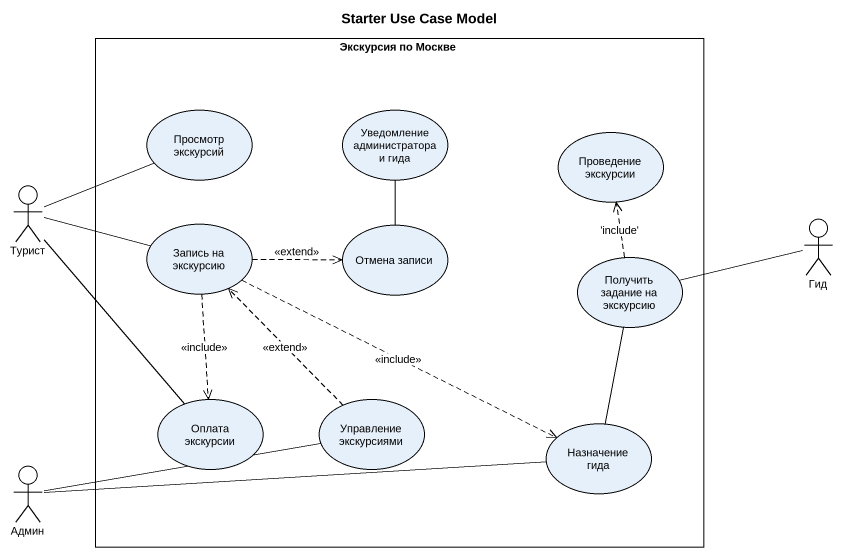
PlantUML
@startuml
title Starter Use Case Model
rectangle "Экскурсия по Москве" as Экскурсия_по_Москве {
  usecase "Просмотр экскурсий" as Просмотр_экскурсий
  usecase "Уведомление администратора и гида" as Уведомление_администратора
  usecase "Проведение экскурсии" as Проведение_экскурсии
  usecase "Запись на экскурсию" as Запись_на_экскурсию
  usecase "Отмена записи" as Отмена_записи
  usecase "Получить задание на экскурсию" as Получить_задание_на
  usecase "Оплата экскурсии" as Оплата_экскурсии
  usecase "Управление экскурсиями" as Управление_экскурсиями
  usecase "Назначение гида" as Назначение_гида
}
actor Турист
actor Гид
actor Админ
Турист -right- Просмотр_экскурсий
Турист -right- Запись_на_экскурсию
Турист -- Оплата_экскурсии
Гид -left- Получить_задание_на
Запись_на_экскурсию .right.> Отмена_записи : <<extend>>
Запись_на_экскурсию ..> Оплата_экскурсии : <<include>>
Запись_на_экскурсию .right.> Назначение_гида : <<include>>
Отмена_записи -up- Уведомление_администратора
Получить_задание_на .up.> Проведение_экскурсии : 'include'
Управление_экскурсиями .up.> Запись_на_экскурсию : <<extend>>
Назначение_гида -up- Получить_задание_на
Админ -right- Управление_экскурсиями
Админ -right- Назначение_гида
@enduml
